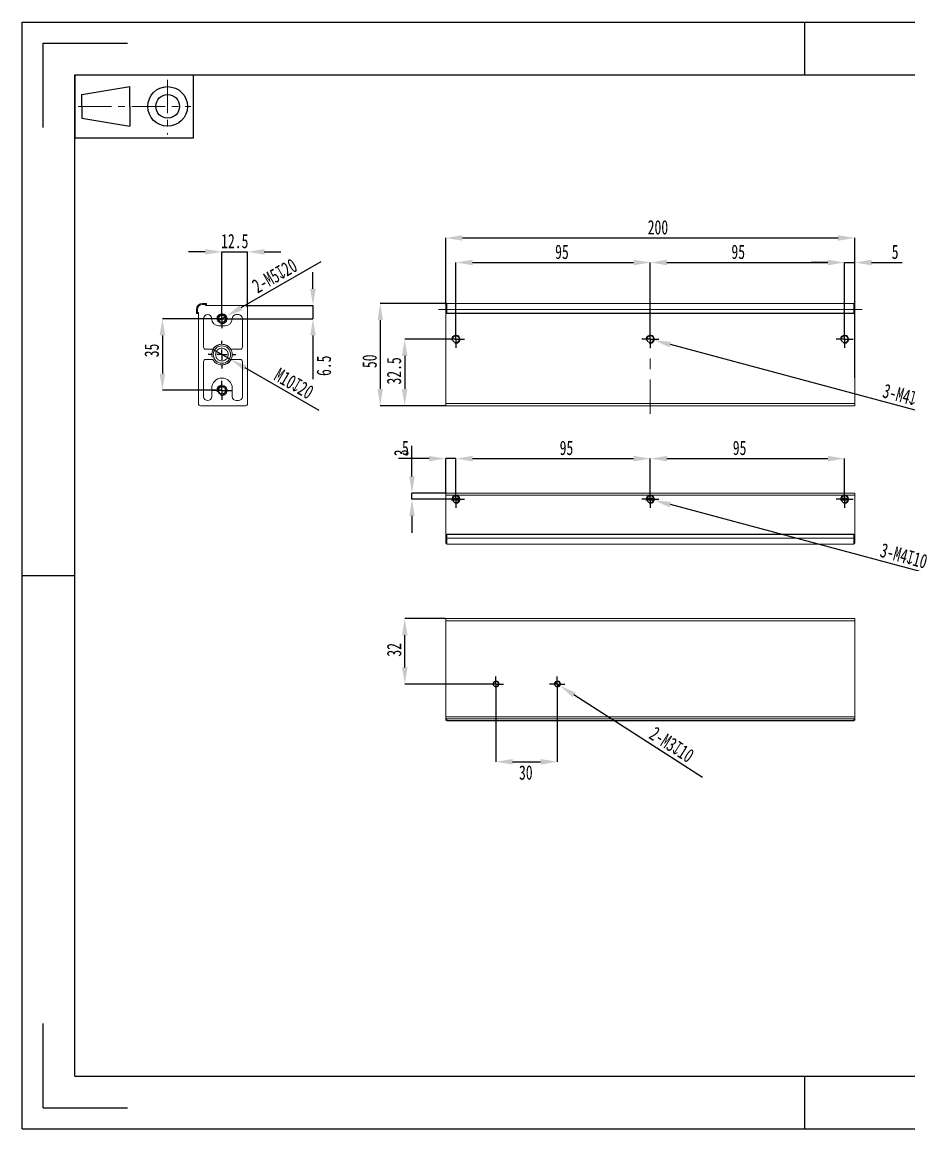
# Model space of a CAD drawing. Header units: millimetres. Extents: x 383 to 766, y 10 to 281.
# Drawn here: x 383.4 to 600.1, y 10.3 to 280.8 of the extents above; entities that cross this region are included whole.
import ezdxf

# ---------------------------------------------------------------- set-up
doc = ezdxf.new("R2010")
doc.units = ezdxf.units.MM
doc.header["$PDSIZE"] = -1
doc.linetypes.add('CENTER', pattern=[10.16, 6.35, -1.27, 1.27, -1.27])
doc.linetypes.add('CENTERX2', pattern=[20.32, 12.7, -2.54, 2.54, -2.54])
doc.layers.add('DEFAULT_1', color=7, linetype='CENTER', lineweight=18)
doc.layers.add('图框', color=7, linetype='Continuous')
doc.styles.add('SLDTEXTSTYLE4', font='TXT', dxfattribs={"width": 0.7})
doc.dimstyles.new('SLDDIMSTYLE0', dxfattribs={"dimtxt": 3.5, "dimasz": 4.08, "dimexe": 0, "dimexo": 0.0625, "dimgap": 0.875, "dimtad": 2, "dimdec": 1, "dimlfac": 2, "dimrnd": 1e-09, "dimzin": 12, "dimdsep": 46, "dimtxsty": 'SLDTEXTSTYLE4', "dimsah": 1, "dimcen": 0.09, "dimadec": 0, "dimazin": 3, "dimtfac": 1, "dimtdec": 1, "dimtofl": 0, "dimtmove": 0, "dimatfit": 3, "dimfxl": 1, "dimfrac": 2, "dimtolj": 1, "dimtzin": 12, "dimarcsym": 0})
doc.dimstyles.new('SLDDIMSTYLE1', dxfattribs={"dimtxt": 3.5, "dimasz": 4.08, "dimexe": 0, "dimexo": 0.0625, "dimgap": 0.875, "dimtad": 2, "dimdec": 1, "dimlfac": 2, "dimrnd": 1e-09, "dimzin": 12, "dimdsep": 46, "dimtxsty": 'SLDTEXTSTYLE4', "dimsah": 1, "dimcen": 0.09, "dimadec": 0, "dimazin": 3, "dimtfac": 1, "dimtofl": 0, "dimtmove": 0, "dimatfit": 3, "dimfxl": 1, "dimfrac": 2, "dimtolj": 1, "dimtzin": 12, "dimarcsym": 0})
doc.dimstyles.new('SLDDIMSTYLE2', dxfattribs={"dimtxt": 3.5, "dimasz": 4.08, "dimexe": 0, "dimexo": 0.0625, "dimgap": 0.875, "dimtad": 2, "dimlfac": 2, "dimrnd": 1e-09, "dimzin": 12, "dimdsep": 46, "dimtxsty": 'SLDTEXTSTYLE4', "dimsah": 1, "dimcen": 0.09, "dimadec": 0, "dimazin": 3, "dimtfac": 1, "dimtofl": 0, "dimtmove": 0, "dimatfit": 3, "dimfxl": 1, "dimfrac": 2, "dimtolj": 1, "dimtzin": 12, "dimarcsym": 0})
doc.dimstyles.new('SLDDIMSTYLE3', dxfattribs={"dimtxt": 3.5, "dimasz": 4.08, "dimexe": 0, "dimexo": 0.0625, "dimgap": 0.875, "dimtad": 2, "dimdec": 1, "dimlfac": 2, "dimrnd": 1e-09, "dimzin": 12, "dimdsep": 46, "dimtxsty": 'SLDTEXTSTYLE4', "dimsah": 1, "dimcen": 0.09, "dimadec": 0, "dimazin": 3, "dimtfac": 1, "dimtdec": 1, "dimtmove": 0, "dimatfit": 0, "dimfxl": 1, "dimfrac": 2, "dimtolj": 1, "dimtzin": 12, "dimarcsym": 0})
doc.dimstyles.new('SLDDIMSTYLE4', dxfattribs={"dimtxt": 3.5, "dimasz": 4.08, "dimexe": 0, "dimexo": 0.0625, "dimgap": 0.875, "dimtad": 2, "dimdec": 1, "dimlfac": 2, "dimrnd": 1e-09, "dimzin": 12, "dimdsep": 46, "dimtxsty": 'SLDTEXTSTYLE4', "dimblk1": 'NONE', "dimsah": 1, "dimcen": 0, "dimadec": 0, "dimazin": 3, "dimtfac": 1, "dimtdec": 1, "dimtmove": 0, "dimatfit": 3, "dimldrblk": 'NONE', "dimfxl": 1, "dimfrac": 2, "dimtolj": 1, "dimtzin": 12, "dimarcsym": 0})

# ---------------------------------------------------------------- blocks, each defined once
blk = doc.blocks.new('_D')
at = {"layer": 'Defpoints', "color": 0, "transparency": 16777216}
for p in [(586.88, 228.07), (486.88, 211.82), (586.88, 193.81)]:
    blk.add_point(p, dxfattribs=at)
at = {"layer": '图框', "color": 0, "lineweight": -2, "transparency": 16777216}
for p, q in [((486.88, 211.88), (486.88, 228.07)), ((490.96, 228.07), (582.8, 228.07)), ((586.88, 193.87), (586.88, 228.07))]:
    blk.add_line(p, q, dxfattribs=at)
at = {"layer": '图框', "color": 0, "transparency": 16777216}
for points in [[(490.96, 228.75), (490.96, 227.39), (486.88, 228.07)], [(582.8, 228.75), (582.8, 227.39), (586.88, 228.07)]]:
    blk.add_solid(points, dxfattribs=at)
at = {"layer": '图框', "color": 0, "transparency": 16777216, "insert": (538.75, 232.44), "char_height": 3.5, "attachment_point": 2, "style": 'SLDTEXTSTYLE4'}
blk.add_mtext('\\A1;200', dxfattribs=at)
blk = doc.blocks.new('_D_1')
at = {"layer": 'Defpoints', "color": 0, "transparency": 16777216}
for p in [(487.13, 212.07), (470.88, 187.07), (486.88, 187.07)]:
    blk.add_point(p, dxfattribs=at)
at = {"layer": '图框', "color": 0, "lineweight": -2, "transparency": 16777216}
for p, q in [((487.07, 212.07), (470.88, 212.07)), ((470.88, 207.99), (470.88, 191.15)), ((486.82, 187.07), (470.88, 187.07))]:
    blk.add_line(p, q, dxfattribs=at)
at = {"layer": '图框', "color": 0, "transparency": 16777216}
for points in [[(470.2, 207.99), (471.56, 207.99), (470.88, 212.07)], [(470.2, 191.15), (471.56, 191.15), (470.88, 187.07)]]:
    blk.add_solid(points, dxfattribs=at)
at = {"layer": '图框', "color": 0, "transparency": 16777216, "insert": (466.51, 197.92), "char_height": 3.5, "attachment_point": 2, "rotation": 90, "style": 'SLDTEXTSTYLE4'}
blk.add_mtext('\\A1;50', dxfattribs=at)
blk = doc.blocks.new('_D_2')
at = {"layer": 'Defpoints', "color": 0, "transparency": 16777216}
for p in [(536.88, 222.07), (489.38, 203.32), (536.88, 203.32)]:
    blk.add_point(p, dxfattribs=at)
at = {"layer": '图框', "color": 0, "lineweight": -2, "transparency": 16777216}
for p, q in [((489.38, 203.38), (489.38, 222.07)), ((493.46, 222.07), (532.8, 222.07)), ((536.88, 203.38), (536.88, 222.07))]:
    blk.add_line(p, q, dxfattribs=at)
at = {"layer": '图框', "color": 0, "transparency": 16777216}
for points in [[(493.46, 222.75), (493.46, 221.39), (489.38, 222.07)], [(532.8, 222.75), (532.8, 221.39), (536.88, 222.07)]]:
    blk.add_solid(points, dxfattribs=at)
at = {"layer": '图框', "color": 0, "transparency": 16777216, "insert": (515.29, 226.44), "char_height": 3.5, "attachment_point": 2, "style": 'SLDTEXTSTYLE4'}
blk.add_mtext('\\A1;95', dxfattribs=at)
blk = doc.blocks.new('_D_3')
at = {"layer": 'Defpoints', "color": 0, "transparency": 16777216}
for p in [(584.38, 222.07), (536.88, 203.32), (584.38, 203.32)]:
    blk.add_point(p, dxfattribs=at)
at = {"layer": '图框', "color": 0, "lineweight": -2, "transparency": 16777216}
for p, q in [((536.88, 203.38), (536.88, 222.07)), ((540.96, 222.07), (580.3, 222.07)), ((584.38, 203.38), (584.38, 222.07))]:
    blk.add_line(p, q, dxfattribs=at)
at = {"layer": '图框', "color": 0, "transparency": 16777216}
for points in [[(540.96, 222.75), (540.96, 221.39), (536.88, 222.07)], [(580.3, 222.75), (580.3, 221.39), (584.38, 222.07)]]:
    blk.add_solid(points, dxfattribs=at)
at = {"layer": '图框', "color": 0, "transparency": 16777216, "insert": (558.38, 226.44), "char_height": 3.5, "attachment_point": 2, "style": 'SLDTEXTSTYLE4'}
blk.add_mtext('\\A1;95', dxfattribs=at)
blk = doc.blocks.new('_D_4')
at = {"layer": 'Defpoints', "color": 0, "transparency": 16777216}
for p in [(489.38, 203.32), (476.85, 187.07), (486.88, 187.07)]:
    blk.add_point(p, dxfattribs=at)
at = {"layer": '图框', "color": 0, "lineweight": -2, "transparency": 16777216}
for p, q in [((489.32, 203.32), (476.85, 203.32)), ((476.85, 199.24), (476.85, 191.15)), ((486.82, 187.07), (476.85, 187.07))]:
    blk.add_line(p, q, dxfattribs=at)
at = {"layer": '图框', "color": 0, "transparency": 16777216}
for points in [[(476.17, 199.24), (477.53, 199.24), (476.85, 203.32)], [(476.17, 191.15), (477.53, 191.15), (476.85, 187.07)]]:
    blk.add_solid(points, dxfattribs=at)
at = {"layer": '图框', "color": 0, "transparency": 16777216, "insert": (472.48, 195.58), "char_height": 3.5, "attachment_point": 2, "rotation": 90, "style": 'SLDTEXTSTYLE4'}
blk.add_mtext('\\A1;32.5', dxfattribs=at)
blk = doc.blocks.new('_D_5')
at = {"layer": 'Defpoints', "color": 0, "transparency": 16777216}
for p in [(535.92, 203.57), (537.85, 203.06)]:
    blk.add_point(p, dxfattribs=at)
at = {"layer": '图框', "color": 0, "lineweight": -2, "transparency": 16777216}
for p, q in [((535.92, 203.57), (537.85, 203.06)), ((609.09, 183.97), (541.79, 202))]:
    blk.add_line(p, q, dxfattribs=at)
at = {"layer": '图框', "color": 0, "transparency": 16777216}
blk.add_solid([(541.96, 202.66), (541.61, 201.34), (537.85, 203.06)], dxfattribs=at)
at = {"layer": '图框', "color": 0, "transparency": 16777216, "insert": (594.33, 192.53), "char_height": 3.5, "attachment_point": 1, "rotation": 345, "style": 'SLDTEXTSTYLE4'}
blk.add_mtext('\\A1;3-M4{\\fGDT|b0|i0|c134|p2;x}10', dxfattribs=at)
blk = doc.blocks.new('_NONE')
blk = doc.blocks.new('_D_6')
at = {"layer": 'Defpoints', "color": 0, "transparency": 16777216}
for p in [(586.88, 222.07), (586.88, 211.82), (584.38, 203.32)]:
    blk.add_point(p, dxfattribs=at)
at = {"layer": '图框', "color": 0, "lineweight": -2, "transparency": 16777216}
for p, q in [((580.3, 222.07), (576.22, 222.07)), ((584.38, 203.38), (584.38, 222.07)), ((584.38, 222.07), (586.88, 222.07)), ((586.88, 211.88), (586.88, 222.07)), ((590.96, 222.07), (598.42, 222.07))]:
    blk.add_line(p, q, dxfattribs=at)
at = {"layer": '图框', "color": 0, "transparency": 16777216}
for points in [[(580.3, 222.75), (580.3, 221.39), (584.38, 222.07)], [(590.96, 222.75), (590.96, 221.39), (586.88, 222.07)]]:
    blk.add_solid(points, dxfattribs=at)
at = {"layer": '图框', "color": 0, "transparency": 16777216, "insert": (596.73, 226.44), "char_height": 3.5, "attachment_point": 2, "style": 'SLDTEXTSTYLE4'}
blk.add_mtext('\\A1;5', dxfattribs=at)
blk = doc.blocks.new('SW_CENTERMARKSYMBOL_0')
at = {"layer": '图框', "color": 0}
for p, q in [((-1.25, 0), (-2.075, 0)), ((0, 0), (-1.25, 0)), ((0, 1.25), (0, 2.075)), ((0, 0), (0, 1.25)), ((0, 0), (0, -1.25)), ((0, 0), (1.25, 0)), ((1.25, 0), (2.075, 0)), ((0, -1.25), (0, -2.075))]:
    blk.add_line(p, q, dxfattribs=at)
blk = doc.blocks.new('SW_CENTERMARKSYMBOL_1')
at = {"layer": '图框', "color": 0}
for p, q in [((-1.25, 0), (-2.075, 0)), ((0, 0), (-1.25, 0)), ((0, 1.25), (0, 2.075)), ((0, 0), (0, 1.25)), ((0, 0), (0, -1.25)), ((0, 0), (1.25, 0)), ((1.25, 0), (2.075, 0)), ((0, -1.25), (0, -2.075))]:
    blk.add_line(p, q, dxfattribs=at)
blk = doc.blocks.new('SW_CENTERMARKSYMBOL_2')
at = {"layer": '图框', "color": 0}
for p, q in [((-1.25, 0), (-2.075, 0)), ((0, 0), (-1.25, 0)), ((0, 1.25), (0, 2.075)), ((0, 0), (0, 1.25)), ((0, 0), (0, -1.25)), ((0, 0), (1.25, 0)), ((1.25, 0), (2.075, 0)), ((0, -1.25), (0, -2.075))]:
    blk.add_line(p, q, dxfattribs=at)
blk = doc.blocks.new('_D_7')
at = {"layer": 'Defpoints', "color": 0, "transparency": 16777216}
for p in [(432.19, 208.32), (417.63, 190.82), (432.19, 190.82)]:
    blk.add_point(p, dxfattribs=at)
at = {"layer": '图框', "color": 0, "lineweight": -2, "transparency": 16777216}
for p, q in [((432.13, 208.32), (417.63, 208.32)), ((417.63, 204.24), (417.63, 194.9)), ((432.13, 190.82), (417.63, 190.82))]:
    blk.add_line(p, q, dxfattribs=at)
at = {"layer": '图框', "color": 0, "transparency": 16777216}
for points in [[(416.95, 204.24), (418.31, 204.24), (417.63, 208.32)], [(416.95, 194.9), (418.31, 194.9), (417.63, 190.82)]]:
    blk.add_solid(points, dxfattribs=at)
at = {"layer": '图框', "color": 0, "transparency": 16777216, "insert": (413.25, 200.57), "char_height": 3.5, "attachment_point": 2, "rotation": 90, "style": 'SLDTEXTSTYLE4'}
blk.add_mtext('\\A1;35', dxfattribs=at)
blk = doc.blocks.new('_D_8')
at = {"layer": 'Defpoints', "color": 0, "transparency": 16777216}
for p in [(433.28, 208.94), (431.11, 207.69)]:
    blk.add_point(p, dxfattribs=at)
at = {"layer": '图框', "color": 0, "lineweight": -2, "transparency": 16777216}
for p, q in [((456.34, 222.26), (436.81, 210.98)), ((431.11, 207.69), (433.28, 208.94))]:
    blk.add_line(p, q, dxfattribs=at)
at = {"layer": '图框', "color": 0, "transparency": 16777216}
blk.add_solid([(436.47, 211.57), (437.15, 210.39), (433.28, 208.94)], dxfattribs=at)
at = {"layer": '图框', "color": 0, "transparency": 16777216, "insert": (439.15, 217.47), "char_height": 3.5, "attachment_point": 1, "rotation": 30, "style": 'SLDTEXTSTYLE4'}
blk.add_mtext('\\A1;2-M5{\\fGDT|b0|i0|c134|p2;x}20', dxfattribs=at)
blk = doc.blocks.new('_D_9')
at = {"layer": 'Defpoints', "color": 0, "transparency": 16777216}
for p in [(438.44, 224.68), (438.44, 211.07), (432.19, 208.32)]:
    blk.add_point(p, dxfattribs=at)
at = {"layer": '图框', "color": 0, "lineweight": -2, "transparency": 16777216}
for p, q in [((428.11, 224.68), (424.03, 224.68)), ((432.19, 208.38), (432.19, 224.68)), ((432.19, 224.68), (438.44, 224.68)), ((438.44, 211.13), (438.44, 224.68)), ((442.52, 224.68), (446.6, 224.68))]:
    blk.add_line(p, q, dxfattribs=at)
at = {"layer": '图框', "color": 0, "transparency": 16777216}
for points in [[(428.11, 225.36), (428.11, 224), (432.19, 224.68)], [(442.52, 225.36), (442.52, 224), (438.44, 224.68)]]:
    blk.add_solid(points, dxfattribs=at)
at = {"layer": '图框', "color": 0, "transparency": 16777216, "insert": (435.32, 229.06), "char_height": 3.5, "attachment_point": 2, "style": 'SLDTEXTSTYLE4'}
blk.add_mtext('\\A1;12.5', dxfattribs=at)
blk = doc.blocks.new('_D_10')
at = {"layer": 'Defpoints', "color": 0, "transparency": 16777216}
for p in [(437.94, 211.57), (454.44, 211.57), (432.19, 208.32)]:
    blk.add_point(p, dxfattribs=at)
at = {"layer": '图框', "color": 0, "lineweight": -2, "transparency": 16777216}
for p, q in [((454.44, 215.65), (454.44, 219.73)), ((438.01, 211.57), (454.44, 211.57)), ((454.44, 211.57), (454.44, 208.32)), ((432.26, 208.32), (454.44, 208.32)), ((454.44, 204.24), (454.44, 193.51))]:
    blk.add_line(p, q, dxfattribs=at)
at = {"layer": '图框', "color": 0, "transparency": 16777216}
for points in [[(453.76, 215.65), (455.12, 215.65), (454.44, 211.57)], [(453.76, 204.24), (455.12, 204.24), (454.44, 208.32)]]:
    blk.add_solid(points, dxfattribs=at)
at = {"layer": '图框', "color": 0, "transparency": 16777216, "insert": (455.32, 196.83), "char_height": 3.5, "attachment_point": 2, "rotation": 90, "style": 'SLDTEXTSTYLE4'}
blk.add_mtext('\\A1;6.5', dxfattribs=at)
blk = doc.blocks.new('_D_11')
at = {"layer": 'Defpoints', "color": 0, "transparency": 16777216}
for p in [(430.03, 200.82), (434.36, 198.32)]:
    blk.add_point(p, dxfattribs=at)
at = {"layer": '图框', "color": 0, "lineweight": -2, "transparency": 16777216}
for p, q in [((430.03, 200.82), (434.36, 198.32)), ((455.95, 185.85), (437.89, 196.28))]:
    blk.add_line(p, q, dxfattribs=at)
at = {"layer": '图框', "color": 0, "transparency": 16777216}
blk.add_solid([(438.23, 196.87), (437.55, 195.69), (434.36, 198.32)], dxfattribs=at)
at = {"layer": '图框', "color": 0, "transparency": 16777216, "insert": (446.39, 196.51), "char_height": 3.5, "attachment_point": 1, "rotation": 330, "style": 'SLDTEXTSTYLE4'}
blk.add_mtext('\\A1;M10{\\fGDT|b0|i0|c134|p2;x}20', dxfattribs=at)
blk = doc.blocks.new('SW_CENTERMARKSYMBOL_3')
at = {"layer": '图框', "color": 0}
for p, q in [((-1.25, 0), (-2.3, 0)), ((0, 0), (-1.25, 0)), ((0, 1.25), (0, 2.3)), ((0, 0), (0, 1.25)), ((0, 0), (0, -1.25)), ((0, 0), (1.25, 0)), ((1.25, 0), (2.3, 0)), ((0, -1.25), (0, -2.3))]:
    blk.add_line(p, q, dxfattribs=at)
blk = doc.blocks.new('SW_CENTERMARKSYMBOL_4')
at = {"layer": '图框', "color": 0}
for p, q in [((-1.25, 0), (-2.3, 0)), ((0, 0), (-1.25, 0)), ((0, 1.25), (0, 2.3)), ((0, 0), (0, 1.25)), ((0, 0), (0, -1.25)), ((0, 0), (1.25, 0)), ((1.25, 0), (2.3, 0)), ((0, -1.25), (0, -2.3))]:
    blk.add_line(p, q, dxfattribs=at)
blk = doc.blocks.new('SW_CENTERMARKSYMBOL_5')
at = {"layer": '图框', "color": 0}
for p, q in [((0, 2.5), (0, 2.8)), ((-2.5, 0), (-2.8, 0)), ((0, 0), (-1.25, 0)), ((0, 0), (0, 1.25)), ((0, 0), (0, -1.25)), ((0, 0), (1.25, 0)), ((2.5, 0), (2.8, 0)), ((0, -2.5), (0, -2.8))]:
    blk.add_line(p, q, dxfattribs=at)
blk = doc.blocks.new('SW_CENTERMARKSYMBOL_6')
at = {"layer": '图框', "color": 0}
for p, q in [((0, 2.5), (0, 3.375)), ((-2.5, 0), (-3.375, 0)), ((0, 0), (-1.25, 0)), ((0, 0), (0, 1.25)), ((0, 0), (0, -1.25)), ((0, 0), (1.25, 0)), ((2.5, 0), (3.375, 0)), ((0, -2.5), (0, -3.375))]:
    blk.add_line(p, q, dxfattribs=at)
blk = doc.blocks.new('_D_16')
at = {"layer": 'Defpoints', "color": 0, "transparency": 16777216}
for p in [(489.38, 174.13), (486.88, 165.68), (489.38, 164.18)]:
    blk.add_point(p, dxfattribs=at)
at = {"layer": '图框', "color": 0, "lineweight": -2, "transparency": 16777216}
for p, q in [((482.8, 174.13), (475.34, 174.13)), ((486.88, 165.74), (486.88, 174.13)), ((489.38, 174.13), (486.88, 174.13)), ((489.38, 164.25), (489.38, 174.13)), ((493.46, 174.13), (497.54, 174.13))]:
    blk.add_line(p, q, dxfattribs=at)
at = {"layer": '图框', "color": 0, "transparency": 16777216}
for points in [[(482.8, 174.81), (482.8, 173.45), (486.88, 174.13)], [(493.46, 174.81), (493.46, 173.45), (489.38, 174.13)]]:
    blk.add_solid(points, dxfattribs=at)
at = {"layer": '图框', "color": 0, "transparency": 16777216, "insert": (477.03, 178.5), "char_height": 3.5, "attachment_point": 2, "style": 'SLDTEXTSTYLE4'}
blk.add_mtext('\\A1;5', dxfattribs=at)
blk = doc.blocks.new('_D_17')
at = {"layer": 'Defpoints', "color": 0, "transparency": 16777216}
for p in [(536.88, 174.13), (489.38, 164.18), (536.88, 164.18)]:
    blk.add_point(p, dxfattribs=at)
at = {"layer": '图框', "color": 0, "lineweight": -2, "transparency": 16777216}
for p, q in [((489.38, 164.25), (489.38, 174.13)), ((493.46, 174.13), (532.8, 174.13)), ((536.88, 164.25), (536.88, 174.13))]:
    blk.add_line(p, q, dxfattribs=at)
at = {"layer": '图框', "color": 0, "transparency": 16777216}
for points in [[(493.46, 174.81), (493.46, 173.45), (489.38, 174.13)], [(532.8, 174.81), (532.8, 173.45), (536.88, 174.13)]]:
    blk.add_solid(points, dxfattribs=at)
at = {"layer": '图框', "color": 0, "transparency": 16777216, "insert": (516.4, 178.51), "char_height": 3.5, "attachment_point": 2, "style": 'SLDTEXTSTYLE4'}
blk.add_mtext('\\A1;95', dxfattribs=at)
blk = doc.blocks.new('_D_18')
at = {"layer": 'Defpoints', "color": 0, "transparency": 16777216}
for p in [(584.38, 174.13), (536.88, 164.18), (584.38, 164.18)]:
    blk.add_point(p, dxfattribs=at)
at = {"layer": '图框', "color": 0, "lineweight": -2, "transparency": 16777216}
for p, q in [((536.88, 164.25), (536.88, 174.13)), ((540.96, 174.13), (580.3, 174.13)), ((584.38, 164.25), (584.38, 174.13))]:
    blk.add_line(p, q, dxfattribs=at)
at = {"layer": '图框', "color": 0, "transparency": 16777216}
for points in [[(540.96, 174.81), (540.96, 173.45), (536.88, 174.13)], [(580.3, 174.81), (580.3, 173.45), (584.38, 174.13)]]:
    blk.add_solid(points, dxfattribs=at)
at = {"layer": '图框', "color": 0, "transparency": 16777216, "insert": (558.71, 178.51), "char_height": 3.5, "attachment_point": 2, "style": 'SLDTEXTSTYLE4'}
blk.add_mtext('\\A1;95', dxfattribs=at)
blk = doc.blocks.new('_D_19')
at = {"layer": 'Defpoints', "color": 0, "transparency": 16777216}
for p in [(478.64, 165.68), (486.88, 165.68), (489.38, 164.18)]:
    blk.add_point(p, dxfattribs=at)
at = {"layer": '图框', "color": 0, "lineweight": -2, "transparency": 16777216}
for p, q in [((478.64, 169.76), (478.64, 177.22)), ((486.82, 165.68), (478.64, 165.68)), ((478.64, 164.18), (478.64, 165.68)), ((489.32, 164.18), (478.64, 164.18)), ((478.64, 160.1), (478.64, 156.02))]:
    blk.add_line(p, q, dxfattribs=at)
at = {"layer": '图框', "color": 0, "transparency": 16777216}
for points in [[(477.96, 169.76), (479.32, 169.76), (478.64, 165.68)], [(477.96, 160.1), (479.32, 160.1), (478.64, 164.18)]]:
    blk.add_solid(points, dxfattribs=at)
at = {"layer": '图框', "color": 0, "transparency": 16777216, "insert": (474.26, 175.53), "char_height": 3.5, "attachment_point": 2, "rotation": 90, "style": 'SLDTEXTSTYLE4'}
blk.add_mtext('\\A1;3', dxfattribs=at)
blk = doc.blocks.new('_D_20')
at = {"layer": 'Defpoints', "color": 0, "transparency": 16777216}
for p in [(535.92, 164.44), (537.85, 163.93)]:
    blk.add_point(p, dxfattribs=at)
at = {"layer": '图框', "color": 0, "lineweight": -2, "transparency": 16777216}
for p, q in [((535.92, 164.44), (537.85, 163.93)), ((608.47, 145), (541.79, 162.87))]:
    blk.add_line(p, q, dxfattribs=at)
at = {"layer": '图框', "color": 0, "transparency": 16777216}
blk.add_solid([(541.96, 163.53), (541.61, 162.21), (537.85, 163.93)], dxfattribs=at)
at = {"layer": '图框', "color": 0, "transparency": 16777216, "insert": (593.71, 153.56), "char_height": 3.5, "attachment_point": 1, "rotation": 345, "style": 'SLDTEXTSTYLE4'}
blk.add_mtext('\\A1;3-M4{\\fGDT|b0|i0|c134|p2;x}10', dxfattribs=at)
blk = doc.blocks.new('SW_CENTERMARKSYMBOL_10')
at = {"layer": '图框', "color": 0}
for p, q in [((-1.25, 0), (-2.075, 0)), ((0, 0), (-1.25, 0)), ((0, 1.25), (0, 2.075)), ((0, 0), (0, 1.25)), ((0, 0), (0, -1.25)), ((0, 0), (1.25, 0)), ((1.25, 0), (2.075, 0)), ((0, -1.25), (0, -2.075))]:
    blk.add_line(p, q, dxfattribs=at)
blk = doc.blocks.new('SW_CENTERMARKSYMBOL_11')
at = {"layer": '图框', "color": 0}
for p, q in [((-1.25, 0), (-2.075, 0)), ((0, 0), (-1.25, 0)), ((0, 1.25), (0, 2.075)), ((0, 0), (0, 1.25)), ((0, 0), (0, -1.25)), ((0, 0), (1.25, 0)), ((1.25, 0), (2.075, 0)), ((0, -1.25), (0, -2.075))]:
    blk.add_line(p, q, dxfattribs=at)
blk = doc.blocks.new('SW_CENTERMARKSYMBOL_12')
at = {"layer": '图框', "color": 0}
for p, q in [((-1.25, 0), (-2.075, 0)), ((0, 0), (-1.25, 0)), ((0, 1.25), (0, 2.075)), ((0, 0), (0, 1.25)), ((0, 0), (0, -1.25)), ((0, 0), (1.25, 0)), ((1.25, 0), (2.075, 0)), ((0, -1.25), (0, -2.075))]:
    blk.add_line(p, q, dxfattribs=at)
blk = doc.blocks.new('_D_21')
at = {"layer": 'Defpoints', "color": 0, "transparency": 16777216}
for p in [(499.16, 119), (514.16, 119), (514.16, 100)]:
    blk.add_point(p, dxfattribs=at)
at = {"layer": '图框', "color": 0, "lineweight": -2, "transparency": 16777216}
for p, q in [((499.16, 118.94), (499.16, 100)), ((514.16, 118.94), (514.16, 100)), ((503.24, 100), (510.08, 100))]:
    blk.add_line(p, q, dxfattribs=at)
at = {"layer": '图框', "color": 0, "transparency": 16777216}
for points in [[(503.24, 100.68), (503.24, 99.32), (499.16, 100)], [(510.08, 100.68), (510.08, 99.32), (514.16, 100)]]:
    blk.add_solid(points, dxfattribs=at)
at = {"layer": '图框', "color": 0, "transparency": 16777216, "insert": (506.46, 99.13), "char_height": 3.5, "attachment_point": 2, "style": 'SLDTEXTSTYLE4'}
blk.add_mtext('\\A1;30', dxfattribs=at)
blk = doc.blocks.new('_D_22')
at = {"layer": 'Defpoints', "color": 0, "transparency": 16777216}
for p in [(476.88, 135), (486.88, 135), (499.16, 119)]:
    blk.add_point(p, dxfattribs=at)
at = {"layer": '图框', "color": 0, "lineweight": -2, "transparency": 16777216}
for p, q in [((486.82, 135), (476.88, 135)), ((476.88, 123.08), (476.88, 130.92)), ((499.1, 119), (476.88, 119))]:
    blk.add_line(p, q, dxfattribs=at)
at = {"layer": '图框', "color": 0, "transparency": 16777216}
for points in [[(476.2, 130.92), (477.56, 130.92), (476.88, 135)], [(476.2, 123.08), (477.56, 123.08), (476.88, 119)]]:
    blk.add_solid(points, dxfattribs=at)
at = {"layer": '图框', "color": 0, "transparency": 16777216, "insert": (472.51, 127.38), "char_height": 3.5, "attachment_point": 2, "rotation": 90, "style": 'SLDTEXTSTYLE4'}
blk.add_mtext('\\A1;32', dxfattribs=at)
blk = doc.blocks.new('_D_23')
at = {"layer": 'Defpoints', "color": 0, "transparency": 16777216}
for p in [(513.53, 119.41), (514.79, 118.6)]:
    blk.add_point(p, dxfattribs=at)
at = {"layer": '图框', "color": 0, "lineweight": -2, "transparency": 16777216}
for p, q in [((513.53, 119.41), (514.79, 118.6)), ((549.65, 96.19), (518.22, 116.39))]:
    blk.add_line(p, q, dxfattribs=at)
at = {"layer": '图框', "color": 0, "transparency": 16777216}
blk.add_solid([(518.59, 116.96), (517.86, 115.82), (514.79, 118.6)], dxfattribs=at)
at = {"layer": '图框', "color": 0, "transparency": 16777216, "insert": (538.2, 108.84), "char_height": 3.5, "attachment_point": 1, "rotation": 327.2653, "style": 'SLDTEXTSTYLE4'}
blk.add_mtext('\\A1;2-M3{\\fGDT|b0|i0|c134|p2;x}10', dxfattribs=at)
blk = doc.blocks.new('SW_CENTERMARKSYMBOL_13')
at = {"layer": '图框', "color": 0}
for p, q in [((-1.25, 0), (-1.875, 0)), ((0, 0), (-1.25, 0)), ((0, 1.25), (0, 1.875)), ((0, 0), (0, 1.25)), ((0, 0), (0, -1.25)), ((0, 0), (1.25, 0)), ((1.25, 0), (1.875, 0)), ((0, -1.25), (0, -1.875))]:
    blk.add_line(p, q, dxfattribs=at)
blk = doc.blocks.new('SW_CENTERMARKSYMBOL_14')
at = {"layer": '图框', "color": 0}
for p, q in [((-1.25, 0), (-1.875, 0)), ((0, 0), (-1.25, 0)), ((0, 1.25), (0, 1.875)), ((0, 0), (0, 1.25)), ((0, 0), (0, -1.25)), ((0, 0), (1.25, 0)), ((1.25, 0), (1.875, 0)), ((0, -1.25), (0, -1.875))]:
    blk.add_line(p, q, dxfattribs=at)
blk = doc.blocks.new('96_1')
at = {"color": 7, "linetype": 'Continuous'}
for p, q in [((-11.25, 6), (-11.25, -6)), ((11.25, -6), (11.25, 6)), ((-9.93, 2.25), (-0.82, 3.75)), ((-9.93, 0), (-9.93, 2.25)), ((-0.82, 0), (-0.82, 3.75)), ((-9.93, 0), (-9.93, -2.25)), ((-0.82, 0), (-0.82, -3.75)), ((-9.93, -2.25), (-0.82, -3.75)), ((-11.25, -6), (11.25, -6))]:
    blk.add_line(p, q, dxfattribs=at)
for radius in [3.75, 2.25]:
    blk.add_circle((6.34, 0), radius, dxfattribs=at)
at = {"layer": 'DEFAULT_1', "color": 1, "linetype": 'CENTER'}
for p, q in [((6.34, 5.05), (6.34, -5.36)), ((-10.64, 0), (10.74, 0))]:
    blk.add_line(p, q, dxfattribs=at)

msp = doc.modelspace()

# ---------------------------------------------------------------- linework, layer by layer
at = {"color": 7, "linetype": 'Continuous'}
for p, q in [((383.3534, 10.2555), (383.3534, 280.8403)), ((383.3534, 280.8403), (766.0378, 280.8403)), ((574.6956, 267.9554), (574.6956, 280.8403)), ((388.5074, 255.0704), (388.5074, 275.6863)), ((388.5074, 275.6863), (409.1234, 275.6863)), ((396.2384, 23.1405), (396.2384, 267.9554)), ((396.2384, 267.9554), (753.1528, 267.9554)), ((383.3534, 145.5479), (396.2384, 145.5479)), ((388.5074, 15.4095), (388.5074, 36.0255)), ((396.2384, 23.1405), (753.1528, 23.1405)), ((574.6956, 10.2555), (574.6956, 23.1405)), ((388.5074, 15.4095), (409.1234, 15.4095)), ((383.3534, 10.2555), (766.0378, 10.2555))]:
    msp.add_line(p, q, dxfattribs=at)
at = {"color": 7, "linetype": 'Continuous', "lineweight": 15}
for p, q in [((427.4439, 212.0651), (427.4439, 211.8151)), ((427.4439, 212.0651), (428.3439, 212.0651)), ((428.1939, 211.8151), (427.4439, 211.8151)), ((428.3439, 212.0651), (428.1939, 211.8151)), ((428.4439, 211.9651), (428.1939, 211.8151)), ((428.1939, 211.5651), (428.1939, 211.8151)), ((428.1939, 211.5651), (437.9439, 211.5651)), ((428.4439, 211.9651), (428.4439, 211.5651)), ((438.4439, 211.0651), (438.4439, 187.5651)), ((486.8812, 210.5651), (486.8812, 211.8151)), ((487.1312, 212.0651), (487.1312, 210.5651)), ((487.1312, 212.0651), (586.6312, 212.0651)), ((586.6312, 210.5651), (586.6312, 212.0651)), ((586.8812, 211.8151), (586.8812, 210.5651)), ((425.9439, 209.6651), (425.9439, 210.5651)), ((425.9439, 210.5651), (426.1939, 210.5651)), ((425.9439, 209.6651), (426.1939, 209.8151)), ((426.0439, 209.5651), (426.1939, 209.8151)), ((426.4439, 209.5651), (426.0439, 209.5651)), ((426.1939, 210.5651), (426.1939, 209.8151)), ((426.1939, 209.8151), (426.4439, 209.8151)), ((426.4439, 209.8151), (426.4439, 187.5651)), ((436.2002, 209.3307), (435.6994, 209.3307)), ((486.8812, 209.8151), (486.8812, 210.5651)), ((486.8812, 210.5651), (487.1312, 210.5651)), ((486.8812, 209.8151), (486.8812, 187.5651)), ((487.1312, 210.5651), (487.1312, 209.6651)), ((487.1312, 210.5651), (586.6312, 210.5651)), ((487.1312, 209.6651), (586.6312, 209.6651)), ((487.1312, 209.6651), (487.1312, 209.5651)), ((586.6312, 209.5651), (487.1312, 209.5651)), ((586.6312, 209.6651), (586.6312, 210.5651)), ((586.6312, 210.5651), (586.8812, 210.5651)), ((586.6312, 209.5651), (586.6312, 209.6651)), ((586.8812, 210.5651), (586.8812, 209.8151)), ((586.8812, 209.8151), (586.8812, 187.5651)), ((427.6867, 208.3291), (427.6867, 201.3672)), ((432.945, 206.5763), (431.4427, 206.5763)), ((437.2018, 201.3672), (437.2018, 208.3291)), ((428.1867, 200.8672), (429.9966, 200.8672)), ((434.3911, 200.8672), (436.7018, 200.8672)), ((427.6867, 197.8632), (427.6867, 189.2988)), ((429.9403, 198.3632), (428.1867, 198.3632)), ((436.7018, 198.3632), (434.4474, 198.3632)), ((437.2018, 189.2988), (437.2018, 197.8632)), ((429.6899, 189.2988), (429.6899, 191.302)), ((434.6978, 191.302), (434.6978, 189.2988)), ((426.9439, 187.0651), (437.9439, 187.0651)), ((435.6994, 188.2972), (436.2002, 188.2972)), ((486.8812, 187.5651), (586.8812, 187.5651)), ((486.8812, 187.0651), (486.8812, 187.5651)), ((586.8812, 187.0651), (486.8812, 187.0651)), ((586.8812, 187.5651), (586.8812, 187.0651)), ((486.8812, 165.6789), (586.8812, 165.6789)), ((486.8812, 165.1789), (486.8812, 165.6789)), ((586.8812, 165.1789), (486.8812, 165.1789)), ((486.8812, 155.4289), (486.8812, 165.1789)), ((586.8812, 165.6789), (586.8812, 165.1789)), ((586.8812, 155.4289), (586.8812, 165.1789)), ((486.8812, 154.6789), (486.8812, 155.4289)), ((486.8812, 154.6789), (487.1312, 154.6789)), ((486.8812, 153.4289), (486.8812, 154.6789)), ((487.1312, 155.6789), (487.1312, 155.5789)), ((487.1312, 155.6789), (586.6312, 155.6789)), ((487.1312, 155.5789), (487.1312, 154.6789)), ((586.6312, 155.5789), (487.1312, 155.5789)), ((487.1312, 154.6789), (586.6312, 154.6789)), ((487.1312, 154.6789), (487.1312, 153.1789)), ((586.6312, 155.5789), (586.6312, 155.6789)), ((586.6312, 154.6789), (586.6312, 155.5789)), ((586.6312, 154.6789), (586.8812, 154.6789)), ((586.6312, 153.1789), (586.6312, 154.6789)), ((586.8812, 155.4289), (586.8812, 154.6789)), ((586.8812, 154.6789), (586.8812, 153.4289)), ((487.1312, 153.1789), (586.6312, 153.1789)), ((486.8812, 135.002), (586.8812, 135.002)), ((486.8812, 134.502), (486.8812, 135.002)), ((586.8812, 134.502), (486.8812, 134.502)), ((486.8812, 111.002), (486.8812, 134.502)), ((586.8812, 135.002), (586.8812, 134.502)), ((586.8812, 111.002), (586.8812, 134.502)), ((486.8812, 111.002), (586.8812, 111.002)), ((486.8812, 110.502), (486.8812, 111.002)), ((586.8812, 111.002), (586.8812, 110.502)), ((586.8812, 110.502), (486.8812, 110.502)), ((486.8812, 110.252), (486.8812, 110.502)), ((487.1312, 110.502), (487.1312, 110.102)), ((487.1312, 110.102), (586.6312, 110.102)), ((487.1312, 110.102), (487.1312, 110.002)), ((586.6312, 110.002), (487.1312, 110.002)), ((586.6312, 110.102), (586.6312, 110.502)), ((586.6312, 110.002), (586.6312, 110.102)), ((586.8812, 110.502), (586.8812, 110.252))]:
    msp.add_line(p, q, dxfattribs=at)
at = {"color": 8, "linetype": 'Continuous', "lineweight": 15}
for p, q in [((488.5941, 163.9369), (490.1684, 163.9369)), ((536.0941, 163.9369), (537.6684, 163.9369)), ((583.5941, 163.9369), (585.1684, 163.9369))]:
    msp.add_line(p, q, dxfattribs=at)
at = {"color": 2, "linetype": 'Continuous'}
for p, q in [((521.2229, 23.1405), (552.1469, 23.1405)), ((552.1469, 23.1405), (572.7628, 23.1405)), ((572.7628, 23.1405), (603.6868, 23.1405))]:
    msp.add_line(p, q, dxfattribs=at)
at = {"color": 7, "linetype": 'Continuous', "lineweight": 15}
for centre, radius in [((432.1939, 208.3151), 1.05), ((432.1939, 208.3151), 0.825), ((489.3812, 203.3151), 0.825), ((536.8812, 203.3151), 0.825), ((584.3812, 203.3151), 0.825), ((432.1939, 199.5711), 2.125), ((432.1939, 190.8151), 1.05), ((432.1939, 190.8151), 0.825), ((489.3812, 164.1839), 0.825), ((536.8812, 164.1839), 0.825), ((584.3812, 164.1839), 0.825), ((499.1612, 119.002), 0.625), ((514.1612, 119.002), 0.625)]:
    msp.add_circle(centre, radius, dxfattribs=at)
for centre, radius, start, end in [((427.4439, 210.5651), 1.5, 90, 180), ((427.4439, 210.5651), 1.25, 90, 180), ((428.3439, 211.9651), 0.1, 0, 90), ((437.9439, 211.0651), 0.5, 0, 90), ((487.1312, 211.8151), 0.25, 90, 180), ((586.6312, 211.8151), 0.25, 0, 90), ((426.0439, 209.6651), 0.1, 180, 270), ((428.6883, 208.3291), 1.0016, 0, 180), ((435.6994, 208.3291), 1.0016, 90, 180), ((436.2002, 208.3291), 1.0016, 0, 90), ((487.1312, 209.8151), 0.25, 180, 270), ((586.6312, 209.8151), 0.25, 270, 0), ((431.4427, 208.3291), 1.7528, 180, 270), ((432.945, 208.3291), 1.7528, 270, 0), ((428.1867, 201.3672), 0.5, 180, 270), ((432.1939, 199.5651), 2.5541, 30.65077, 149.34923), ((436.7018, 201.3672), 0.5, 270, 0), ((428.1867, 197.8632), 0.5, 90, 180), ((432.1939, 199.5651), 2.5541, 208.072487, 331.927513), ((436.7018, 197.8632), 0.5, 0, 90), ((432.1939, 191.302), 2.504, 0, 180), ((426.9439, 187.5651), 0.5, 180, 270), ((428.6883, 189.2988), 1.0016, 180, 0), ((435.6994, 189.2988), 1.0016, 180, 270), ((436.2002, 189.2988), 1.0016, 270, 0), ((437.9439, 187.5651), 0.5, 270, 0), ((487.1312, 155.4289), 0.25, 90, 180), ((586.6312, 155.4289), 0.25, 0, 90), ((487.1312, 153.4289), 0.25, 180, 270), ((586.6312, 153.4289), 0.25, 270, 0), ((487.1312, 110.252), 0.25, 180, 270), ((586.6312, 110.252), 0.25, 270, 0)]:
    msp.add_arc(centre, radius, start, end, dxfattribs=at)
at = {"color": 7, "linetype": 'Continuous', "lineweight": 0}
for centre, radius in [((432.1939, 208.3151), 1.25), ((489.3812, 203.3151), 1), ((536.8812, 203.3151), 1), ((584.3812, 203.3151), 1), ((432.1939, 199.5711), 2.5), ((432.1939, 190.8151), 1.25), ((489.3812, 164.1839), 1), ((536.8812, 164.1839), 1), ((584.3812, 164.1839), 1), ((499.1612, 119.002), 0.75), ((514.1612, 119.002), 0.75)]:
    msp.add_arc(centre, radius, 255, 195, dxfattribs=at)
at = {"color": 7, "linetype": 'Continuous', "lineweight": 15}
for centre, start_param, end_param in [((487.1312, 209.8151), 3.14159265, 4.71238898), ((586.6312, 209.8151), 4.71238898, 6.28318531), ((487.1312, 155.4289), 1.57079633, 3.14159265), ((586.6312, 155.4289), 0, 1.57079633), ((487.1312, 110.252), 3.14159265, 4.71238898), ((586.6312, 110.252), 4.71238898, 6.28318531)]:
    msp.add_ellipse(centre, major_axis=(0.25, 0), ratio=0.6, start_param=start_param, end_param=end_param, dxfattribs=at)
for points, knots in [([(433.0948, 200.8264), (433.1781, 200.7669), (433.2542, 200.7002), (433.3925, 200.553), (433.4553, 200.4715), (433.5628, 200.2991), (433.6076, 200.2086), (433.6793, 200.0192), (433.7062, 199.9195), (433.7394, 199.72), (433.7463, 199.6192), (433.74, 199.4155), (433.7267, 199.3141), (433.6812, 199.1174), (433.6486, 199.0206), (433.5648, 198.8347), (433.5143, 198.7471), (433.3969, 198.5826), (433.329, 198.5049), (433.1813, 198.3661), (433.1013, 198.3045), (432.9291, 198.1969), (432.8369, 198.1512), (432.6479, 198.0797), (432.5503, 198.0532), (432.3485, 198.0195), (432.2473, 198.0128), (432.0455, 198.019), (431.9436, 198.0321), (431.7455, 198.0779), (431.6498, 198.1102), (431.4652, 198.1934), (431.3757, 198.2448), (431.211, 198.3623), (431.1349, 198.4287), (430.9953, 198.577), (430.9328, 198.6582), (430.8259, 198.8294), (430.7805, 198.9207), (430.7082, 199.1116), (430.6819, 199.2092), (430.6485, 199.4085), (430.6415, 199.5114), (430.6477, 199.7141), (430.6606, 199.8142), (430.7062, 200.012), (430.7391, 200.1096), (430.8221, 200.2938), (430.8723, 200.3816), (430.991, 200.548), (431.0579, 200.6245), (431.2049, 200.7629), (431.2861, 200.8256), (431.4587, 200.9335), (431.5492, 200.9783), (431.7384, 201.0502), (431.838, 201.0771), (432.0376, 201.1106), (432.1384, 201.1175), (432.3418, 201.1114), (432.4435, 201.0982), (432.7387, 201.0302), (432.9281, 200.9454), (433.0948, 200.8264)], [0, 0, 0, 0, 0.03125, 0.03125, 0.0625, 0.0625, 0.09375, 0.09375, 0.125, 0.125, 0.15625, 0.15625, 0.1875, 0.1875, 0.21875, 0.21875, 0.25, 0.25, 0.28125, 0.28125, 0.3125, 0.3125, 0.34375, 0.34375, 0.375, 0.375, 0.40625, 0.40625, 0.4375, 0.4375, 0.46875, 0.46875, 0.5, 0.5, 0.53125, 0.53125, 0.5625, 0.5625, 0.59375, 0.59375, 0.625, 0.625, 0.65625, 0.65625, 0.6875, 0.6875, 0.71875, 0.71875, 0.75, 0.75, 0.78125, 0.78125, 0.8125, 0.8125, 0.84375, 0.84375, 0.875, 0.875, 0.90625, 0.90625, 0.9375, 0.9375, 1, 1, 1, 1]), ([(490.1665, 164.4369), (490.041, 164.4369), (489.9153, 164.4369), (489.7213, 164.4369), (489.6557, 164.4369), (489.5193, 164.4369), (489.4474, 164.4369), (489.3035, 164.4369), (489.2346, 164.4369), (489.1015, 164.4369), (489.0369, 164.4369), (488.8455, 164.4369), (488.7206, 164.4369), (488.596, 164.4369)], [0, 0, 0, 0, 0.25, 0.25, 0.375, 0.375, 0.5, 0.5, 0.625, 0.625, 0.75, 0.75, 1, 1, 1, 1]), ([(537.6665, 164.4369), (537.5412, 164.4369), (537.4155, 164.4369), (537.2225, 164.4369), (537.1573, 164.4369), (537.0227, 164.4369), (536.9516, 164.4369), (536.8441, 164.4369), (536.8077, 164.4369), (536.7377, 164.4369), (536.7037, 164.4369), (536.603, 164.4369), (536.5379, 164.4369), (536.3457, 164.4369), (536.2207, 164.4369), (536.096, 164.4369)], [0, 0, 0, 0, 0.25, 0.25, 0.375, 0.375, 0.5, 0.5, 0.5625, 0.5625, 0.625, 0.625, 0.75, 0.75, 1, 1, 1, 1]), ([(585.1665, 164.4369), (585.041, 164.4369), (584.9153, 164.4369), (584.7213, 164.4369), (584.6557, 164.4369), (584.5193, 164.4369), (584.4474, 164.4369), (584.3035, 164.4369), (584.2346, 164.4369), (584.1015, 164.4369), (584.0369, 164.4369), (583.8455, 164.4369), (583.7206, 164.4369), (583.596, 164.4369)], [0, 0, 0, 0, 0.25, 0.25, 0.375, 0.375, 0.5, 0.5, 0.625, 0.625, 0.75, 0.75, 1, 1, 1, 1])]:
    msp.add_open_spline(points, degree=3, knots=knots, dxfattribs=at)
at = {"layer": '图框', "linetype": 'CENTERX2', "lineweight": 0}
for p, q in [((536.8812, 213.8151), (536.8812, 185.0651)), ((485.1312, 210.5651), (588.6312, 210.5651))]:
    msp.add_line(p, q, dxfattribs=at)

# ---------------------------------------------------------------- block references
at = {"color": 2, "linetype": 'Continuous', "xscale": 1.288499418886255, "yscale": 1.288499418886255, "zscale": 1.288499418886255}
msp.add_blockref('96_1', (410.7469, 260.2443), dxfattribs=at)
at = {"layer": '图框'}
for name, p in [('SW_CENTERMARKSYMBOL_3', (432.1939, 208.3151)), ('SW_CENTERMARKSYMBOL_6', (432.1939, 199.5711)), ('SW_CENTERMARKSYMBOL_1', (489.3812, 203.3151)), ('SW_CENTERMARKSYMBOL_2', (536.8812, 203.3151)), ('SW_CENTERMARKSYMBOL_0', (584.3812, 203.3151)), ('SW_CENTERMARKSYMBOL_5', (432.1939, 199.5651)), ('SW_CENTERMARKSYMBOL_4', (432.1939, 190.8151)), ('SW_CENTERMARKSYMBOL_11', (489.3812, 164.1839)), ('SW_CENTERMARKSYMBOL_12', (536.8812, 164.1839)), ('SW_CENTERMARKSYMBOL_10', (584.3812, 164.1839)), ('SW_CENTERMARKSYMBOL_14', (499.1612, 119.002)), ('SW_CENTERMARKSYMBOL_13', (514.1612, 119.002))]:
    msp.add_blockref(name, p, dxfattribs=at)

# ---------------------------------------------------------------- dimensions: what is measured, and where the dimension line sits
at = {"layer": '图框', "color": 3}
for base, p1, p2, angle, dimstyle, picture, middle in [((586.8812, 228.0651), (486.8812, 211.8151), (586.8812, 193.806), 0, 'SLDDIMSTYLE0', '_D', (538.7475, 228.0651)), ((536.8812, 222.0651), (489.3812, 203.3151), (536.8812, 203.3151), 0, 'SLDDIMSTYLE1', '_D_2', (515.2946, 222.0651)), ((584.3812, 222.0651), (536.8812, 203.3151), (584.3812, 203.3151), 0, 'SLDDIMSTYLE2', '_D_3', (558.3783, 222.0651)), ((586.8812, 222.0651), (584.3812, 203.3151), (586.8812, 211.8151), 0, 'SLDDIMSTYLE3', '_D_6', (596.7329, 222.0651)), ((454.4439, 211.5651), (432.1939, 208.3151), (437.9439, 211.5651), 90, 'SLDDIMSTYLE3', '_D_10', (454.4439, 196.8301)), ((470.8812, 187.0651), (487.1312, 212.0651), (486.8812, 187.0651), 90, 'SLDDIMSTYLE0', '_D_1', (470.8812, 197.9216)), ((417.6268, 190.8151), (432.1939, 208.3151), (432.1939, 190.8151), 90, 'SLDDIMSTYLE3', '_D_7', (417.6268, 200.5715)), ((476.8512, 187.0651), (489.3812, 203.3151), (486.8812, 187.0651), 90, 'SLDDIMSTYLE3', '_D_4', (476.8512, 195.5814)), ((478.6396, 165.6789), (489.3812, 164.1839), (486.8812, 165.6789), 90, 'SLDDIMSTYLE3', '_D_19', (478.6396, 175.5306)), ((476.8812, 135.002), (499.1612, 119.002), (486.8812, 135.002), 90, 'SLDDIMSTYLE3', '_D_22', (476.8812, 127.3813))]:
    dim = msp.add_linear_dim(base=base, p1=p1, p2=p2, angle=angle, dimstyle=dimstyle, dxfattribs=at)
    dim.commit()
    dim.dimension.update_dxf_attribs({"geometry": picture, "text_midpoint": middle, "dimtype": 160})
for base, p1, p2, dimstyle, picture, middle in [((438.4439, 224.6843), (432.1939, 208.3151), (438.4439, 211.0651), 'SLDDIMSTYLE3', '_D_9', (435.3189, 224.6843)), ((489.3812, 174.1262), (486.8812, 165.6789), (489.3812, 164.1839), 'SLDDIMSTYLE3', '_D_16', (477.0295, 174.1262)), ((536.8812, 174.1312), (489.3812, 164.1839), (536.8812, 164.1839), 'SLDDIMSTYLE0', '_D_17', (516.4005, 174.1312)), ((584.3812, 174.1312), (536.8812, 164.1839), (584.3812, 164.1839), 'SLDDIMSTYLE0', '_D_18', (558.7088, 174.1312)), ((514.1612, 100.002), (499.1612, 119.002), (514.1612, 119.002), 'SLDDIMSTYLE3', '_D_21', (506.4577, 100.002))]:
    dim = msp.add_linear_dim(base=base, p1=p1, p2=p2, dimstyle=dimstyle, dxfattribs=at)
    dim.commit()
    dim.dimension.update_dxf_attribs({"geometry": picture, "text_midpoint": middle, "dimtype": 160})
for p1, p2, text, picture, middle in [((431.1113, 207.6901), (433.2764, 208.9401), '2-M5{\\fGDT|b0|i0|c134|p2;x}20', '_D_8', (448.4784, 217.717)), ((535.9153, 203.574), (537.8471, 203.0563), '3-M4{\\fGDT|b0|i0|c134|p2;x}10', '_D_5', (600.7081, 186.2128)), ((430.0288, 200.8211), (434.3589, 198.3211), 'M10{\\fGDT|b0|i0|c134|p2;x}20', '_D_11', (449.6793, 189.4759)), ((535.9153, 164.4427), (537.8471, 163.9251), '3-M4{\\fGDT|b0|i0|c134|p2;x}10', '_D_20', (600.0932, 147.2463)), ((513.5303, 119.4076), (514.7921, 118.5964), '2-M3{\\fGDT|b0|i0|c134|p2;x}10', '_D_23', (542.3502, 100.8809))]:
    dim = msp.add_diameter_dim_2p(p1=p1, p2=p2, text=text, dimstyle='SLDDIMSTYLE4', dxfattribs=at)
    dim.commit()
    dim.dimension.update_dxf_attribs({"geometry": picture, "text_midpoint": middle, "dimtype": 163})

doc.saveas('drawing.dxf')
